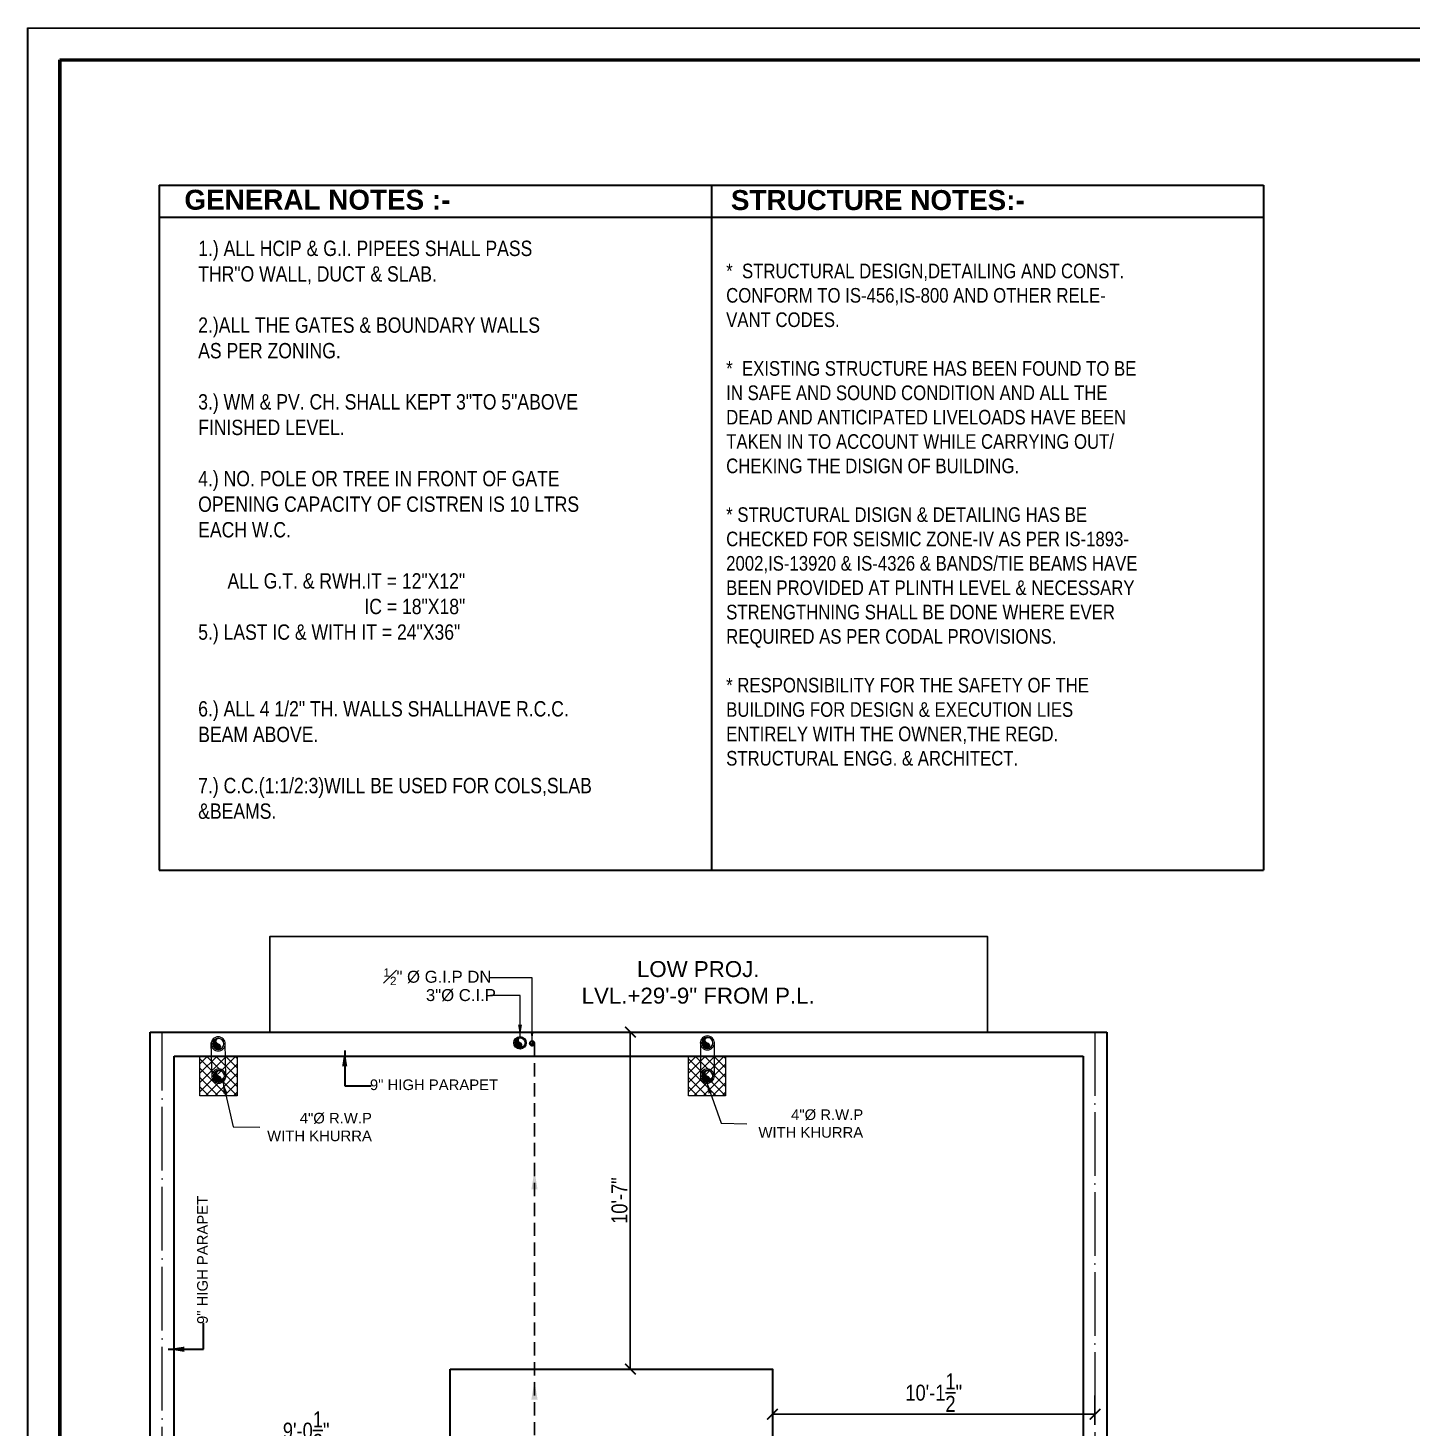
# Model space of a CAD drawing. Header units: feet. Extents: x 12125 to 16886, y -11859 to -10215.
# Drawn here: x 15284 to 15805, y -11076 to -10550 of the extents above; entities that cross this region are included whole.
import ezdxf

# ---------------------------------------------------------------- set-up
doc = ezdxf.new("R2010")
doc.units = ezdxf.units.FT
doc.header["$MEASUREMENT"] = 0
doc.header["$PDMODE"] = 2
for name, pattern in [('ACAD_ISO04W100', [30, 24, -3, 0, -3]), ('DASHED', [0.75, 0.5, -0.25]), ('HIDDEN2', [0.1875, 0.125, -0.0625])]:
    doc.linetypes.add(name, pattern=pattern)
doc.layers.get('0').update_dxf_attribs({"lineweight": 30})
doc.layers.add('BLK_1_TERRACESERVICE_UTILITYDISTANCE', color=25, linetype='Continuous', true_color=0x995f4c, plot=False)
for name, color, linetype, lineweight in [('center line', 253, 'ACAD_ISO04W100', 5), ('CWS', 94, 'Continuous', 9), ('DIM 01', 7, 'Continuous', 9), ('HATCH', 9, 'Continuous', 20), ('P-WASTE', 130, 'Continuous', 18), ('PL-C.W.S', 90, 'ACAD_ISO04W100', 25), ('R.W.P', 7, 'Continuous', 18), ('RAILING', 210, 'Continuous', 25), ('SANTRY TEXT', 174, 'Continuous', 9), ('TEXT', 7, 'Continuous', 30), ('WALL', 10, 'Continuous', 30)]:
    doc.layers.add(name, color=color, linetype=linetype, lineweight=lineweight)
doc.styles.add('AR. TEXT 01', font='arialbd.ttf')
doc.styles.add('DIM TEXT', font='GOTHIC.TTF', dxfattribs={"height": 5})
doc.styles.add('p.h tex', font='techb___.ttf')
doc.styles.get("Standard").update_dxf_attribs({"font": 'ARIALN.TTF'})
doc.styles.add('TEX02', font='GARA.TTF')
doc.dimstyles.new('DIM 50', dxfattribs={"dimtxt": 6, "dimasz": 3, "dimexe": 6, "dimexo": 4, "dimgap": 0.3125, "dimtad": 1, "dimzin": 3, "dimdsep": 46, "dimlunit": 4, "dimtxsty": 'AR. TEXT 01', "dimblk": 'DOT', "dimcen": 0.09, "dimclrd": 256, "dimclre": 256, "dimclrt": 256, "dimazin": 0, "dimtfac": 0.8, "dimtofl": 0, "dimtmove": 1, "dimatfit": 3, "dimfxl": 6, "dimfxlon": 1, "dimfrac": 1, "dimtolj": 1, "dimtzin": 0, "dimlwd": -1, "dimlwe": -1, "dimarcsym": 1})
doc.dimstyles.get("Standard").update_dxf_attribs({"dimtxt": 6, "dimasz": 4, "dimexe": 4, "dimexo": 4, "dimgap": 1, "dimtad": 1, "dimdec": 1, "dimzin": 3, "dimdsep": 46, "dimlunit": 4, "dimtxsty": 'Standard', "dimblk": 'ARCHTICK', "dimcen": 0.09, "dimadec": 0, "dimazin": 0, "dimtfac": 1.004999999999999, "dimtdec": 1, "dimtofl": 0, "dimtmove": 2, "dimatfit": 3, "dimfxl": 4, "dimfxlon": 1, "dimtolj": 1, "dimtzin": 0, "dimarcsym": 0})

# ---------------------------------------------------------------- blocks, each defined once
blk = doc.blocks.new('_Dot')
at = {"color": 0, "linetype": 'ByBlock', "lineweight": -2}
blk.add_line((-0.5, 0), (-1, 0), dxfattribs=at)
at = {"color": 0, "linetype": 'ByBlock', "const_width": 0.5}
blk.add_lwpolyline([(-0.25, 0, 1), (0.25, 0, 1)], format="xyb", close=True, dxfattribs=at)
blk = doc.blocks.new('100')
at = {"layer": 'P-WASTE'}
blk.add_hatch(color=256, dxfattribs=at).paths.add_polyline_path([(0.3260249795212076, 1.973248008309383, 0.4142135551564638), (-1.973248001145293, 0.3260250230132442, 0.414213555159394), (-0.3260250724852085, -1.973247998235819, 0.9455893433159012), (-1.45519e-11, -5.457e-12, -0.9455892991167292)])
for radius in [2.499999999999999, 1.999999999999998]:
    blk.add_circle((2.12549e-09, -3.00588e-09), radius, dxfattribs=at)
for centre, start, end in [((0.21823989284348, 0.9774991942531398), 71.00664796697363, 257.4143515063175), ((-0.21823989285076, -0.97749919425223), 251.0066479669736, 77.41435150631733)]:
    blk.add_arc(centre, 1.001565437499833, start, end, dxfattribs=at)
blk = doc.blocks.new('RETEU')
at = {"layer": 'R.W.P'}
h = blk.add_hatch(color=7, dxfattribs=at)
edge = h.paths.add_edge_path()
edge.add_ellipse((-37076.90065375516, -119553.1669227566), major_axis=(1.494147372830071, 1.494147372830071), ratio=0.9999999999971358, start_angle=35.6182046845361, end_angle=125.618203281105)
edge.add_ellipse((-37076.90065375516, -119553.1669227566), major_axis=(1.494147372827425, 1.494147372827423), ratio=0.9999999999948398, start_angle=125.618203281105, end_angle=215.6182018617833)
edge.add_ellipse((-37077.13122894867, -119554.1996719022), major_axis=(0.7482431835796156, 0.7482431835796152), ratio=0.9999999999816468, start_angle=218.8220523718934, end_angle=392.4143515007202)
edge.add_ellipse((-37076.67007856617, -119552.1341736046), major_axis=(-0.7482431836025633, 0.7482431836025631), ratio=0.9999999999430152, start_angle=-51.17794228077861, end_angle=122.41435150089211, ccw=False)
at = {"layer": 'R.W.P', "color": 7, "extrusion": (0, 0, -1)}
for centre, major_axis, ratio, start_param, end_param in [((-37076.90065375516, -119553.1669227566), (1.867684216040424, 1.867684216040424), 0.99999999999517, 3.926990816989658, 10.21017612416924), ((-37076.90065375516, -119553.1669227566), (-1.494147372831555, 1.494147372831555), 0.9999999999934599, 5.497787143778867, 11.78097245095845), ((-37077.13122894865, -119554.1996719022), (-0.7482431836144129, 0.7482431836144129), 0.9999999999042399, 1.005059168248902, 4.258487346123779)]:
    blk.add_ellipse(centre, major_axis=major_axis, ratio=ratio, start_param=start_param, end_param=end_param, dxfattribs=at)
at = {"layer": 'R.W.P', "color": 7, "extrusion": (0, 0, -0.9999999999999998)}
blk.add_ellipse((-37076.67007856616, -119552.1341736046), major_axis=(0.7482431836246272, 0.7482431836246272), ratio=0.99999999987498, start_param=2.575855494946888, end_param=5.829283672833697, dxfattribs=at)
blk = doc.blocks.new('DF DF')
at = {"layer": 'PL-C.W.S', "ltscale": 2}
h = blk.add_hatch(dxfattribs=at)
h.set_pattern_fill('JIS_LC_20', color=256, scale=0.00030976, style=0)
h.set_pattern_definition([(135.0000000015881, (-713.6371133431317, -1892.405334894047), (0.0045997013275512, 0.0045997013272962), []), (135.0000000015881, (-713.6372434423317, -1892.405334894047), (0.0045997013275512, 0.0045997013272962), [])])
edge = h.paths.add_edge_path()
edge.add_ellipse((-1141.155969474507, -1786.047756641909), major_axis=(-0.0172638459292222, 3.67380965955e-05), ratio=0.9999999999448315, start_angle=109.7335148373989, end_angle=250.5103398213486)
edge.add_ellipse((-1141.150174988148, -1786.064019041909), major_axis=(-0.0325247972641925, 1.33438009235e-05), ratio=0.9999999999445645, start_angle=180.0235064780413, end_angle=270.02350647804116, ccw=False)
edge.add_ellipse((-1141.150174988148, -1786.064019041909), major_axis=(0.0325247727854484, 4.20759883691e-05), ratio=0.9999999999445631, start_angle=269.92587879808355, end_angle=359.9258787994174, ccw=False)
edge.add_ellipse((-1141.143692296203, -1786.080281441909), major_axis=(0.0175068814637724, 7.0747587468e-06), ratio=0.9999999999445439, start_angle=111.71059004010161, end_angle=248.24310202751678, ccw=False)
at = {"layer": 'PL-C.W.S', "ltscale": 2, "extrusion": (0, 0, -1)}
for centre, major_axis, ratio, start_param, end_param in [((-1141.150174988148, -1786.064019041909), (0.0403307360506055, 3.58698504617e-05), 0.99999999994456, 3.142482045763561, 9.425667352943147), ((-1141.150174988148, -1786.064019041909), (0.0325247258547981, 6.94492913112e-05), 0.9999999999445602, 3.14372792710681, 9.426913234286395), ((-1141.143692296203, -1786.080281441909), (-0.0175068160262084, 4.83866055586e-05), 0.99999999994427, -1.194234800505054, 1.188707069907176), ((-1141.157000834208, -1786.047895540491), (0.0175068160262084, -4.83866055586e-05), 0.99999999994427, -1.194234800505054, 1.188707069907176)]:
    blk.add_ellipse(centre, major_axis=major_axis, ratio=ratio, start_param=start_param, end_param=end_param, dxfattribs=at)
blk = doc.blocks.new('A$7E28611117BB')
at = {"layer": 'WALL', "color": 35, "linetype": 'Continuous', "lineweight": 35}
for p, q in [((0, 257.7183452324898), (207.7970846799726, 257.7183452324898)), ((0, 257.7183452324971), (0, 0)), ((207.7970846799726, 257.7183452324898), (415.5941702529816, 257.7183452324898)), ((207.7970846799726, 257.7183452324971), (207.7970846799726, 0)), ((415.5941702529816, 257.7183452324971), (415.5941702529816, 0)), ((2.364686e-08, 245.7594202691907), (207.7970846799435, 245.7594202691762)), ((207.7970846799435, 245.7594202691762), (415.5941702529526, 245.7594202691762)), ((0, 0), (415.5941702529816, 0))]:
    blk.add_line(p, q, dxfattribs=at)
at = {"layer": 'TEXT', "char_height": 7.5, "width": 334.6766479621583, "attachment_point": 1}
for s, insert in [('{\\fSwis721 LtEx BT|b1|i0|c0|p34;GENERAL NOTES :-}', (9.485089921625331, 256.0250135889437)), ('{\\fSwis721 LtEx BT|b1|i0|c0|p34;STRUCTURE NOTES:-}', (215.1460658653814, 255.9072565746901))]:
    blk.add_mtext(s, dxfattribs=dict(at, insert=insert))
at = {"layer": 'TEXT', "linetype": 'Continuous', "lineweight": -2, "insert": (14.67052032513311, 236.8695153161025), "char_height": 5.775, "width": 214.4175863862329, "attachment_point": 1}
blk.add_mtext('1.) ALL HCIP & G.I. PIPEES SHALL PASS \\PTHR"O WALL, DUCT & SLAB.\\P\\P2.)ALL THE GATES & BOUNDARY WALLS\\PAS PER ZONING.\\P\\P3.) WM & PV. CH. SHALL KEPT 3"TO 5"ABOVE\\PFINISHED LEVEL.\\P\\P4.) NO. POLE OR TREE IN FRONT OF GATE\\POPENING CAPACITY OF CISTREN IS 10 LTRS\\PEACH W.C.\\P\\P      ALL G.T. & RWH.IT = 12"X12"\\P                                  IC = 18"X18"\\P5.) LAST IC & WITH IT = 24"X36"\\P\\P\\P6.) ALL 4 1/2" TH. WALLS SHALLHAVE R.C.C. \\PBEAM ABOVE.\\P\\P7.) C.C.(1:1/2:3)WILL BE USED FOR COLS,SLAB\\P&BEAMS.', dxfattribs=at)
at = {"layer": 'TEXT', "ltscale": 20, "insert": (213.3714369635854, 228.2136946090395), "char_height": 5.5, "width": 230.5048063034628, "attachment_point": 1}
blk.add_mtext('*  STRUCTURAL DESIGN,DETAILING AND CONST.\\PCONFORM TO IS-456,IS-800 AND OTHER RELE-\\PVANT CODES.\\P\\P*  EXISTING STRUCTURE HAS BEEN FOUND TO BE \\PIN SAFE AND SOUND CONDITION AND ALL THE \\PDEAD AND ANTICIPATED LIVELOADS HAVE BEEN\\PTAKEN IN TO ACCOUNT WHILE CARRYING OUT/  \\PCHEKING THE DISIGN OF BUILDING.\\P\\P* STRUCTURAL DISIGN & DETAILING HAS BE\\PCHECKED FOR SEISMIC ZONE-IV AS PER IS-1893-   \\P2002,IS-13920 & IS-4326 & BANDS/TIE BEAMS HAVE \\PBEEN PROVIDED AT PLINTH LEVEL & NECESSARY\\PSTRENGTHNING SHALL BE DONE WHERE EVER\\PREQUIRED AS PER CODAL PROVISIONS.\\P\\P* RESPONSIBILITY FOR THE SAFETY OF THE \\PBUILDING FOR DESIGN & EXECUTION LIES \\PENTIRELY WITH THE OWNER,THE REGD.\\PSTRUCTURAL ENGG. & ARCHITECT.  ', dxfattribs=at)
blk = doc.blocks.new('_ArchTick')
at = {"color": 0, "linetype": 'ByBlock', "const_width": 0.15}
blk.add_lwpolyline([(-0.5, -0.5), (0.5, 0.5)], dxfattribs=at)
blk = doc.blocks.new('*D429')
at = {"layer": 'BLK_1_TERRACESERVICE_UTILITYDISTANCE', "color": 0, "lineweight": -2, "transparency": 16777216}
for p, q in [((15564.36206222798, -11064.3105050085), (15564.36206222798, -11075.3105050085)), ((15685.73631554489, -11064.3105050085), (15685.73631554489, -11075.3105050085)), ((15564.36206222798, -11071.3105050085), (15685.73631554489, -11071.3105050085))]:
    blk.add_line(p, q, dxfattribs=at)
at = {"layer": 'Defpoints', "color": 0, "transparency": 16777216}
for p in [(15564.36206222798, -11054.32705773926), (15685.73631554489, -11054.32705773926), (15685.73631554489, -11071.3105050085)]:
    blk.add_point(p, dxfattribs=at)
at = {"layer": 'BLK_1_TERRACESERVICE_UTILITYDISTANCE', "color": 0, "lineweight": -2, "transparency": 16777216, "xscale": 4, "yscale": 4, "zscale": 4, "rotation": 180}
blk.add_blockref('_ArchTick', (15564.36206222798, -11071.3105050085), dxfattribs=at)
at = {"layer": 'BLK_1_TERRACESERVICE_UTILITYDISTANCE', "color": 0, "lineweight": -2, "transparency": 16777216, "xscale": 4, "yscale": 4, "zscale": 4}
blk.add_blockref('_ArchTick', (15685.73631554489, -11071.3105050085), dxfattribs=at)
at = {"layer": 'BLK_1_TERRACESERVICE_UTILITYDISTANCE', "color": 0, "transparency": 16777216, "insert": (15625.04918888643, -11063.19966599076), "char_height": 6, "attachment_point": 5}
blk.add_mtext('\\A1;10\'-1{\\H1.005x;\\S1/2;}"', dxfattribs=at)
blk = doc.blocks.new('*D430')
at = {"layer": 'BLK_1_TERRACESERVICE_UTILITYDISTANCE', "color": 0, "lineweight": -2, "transparency": 16777216}
for p, q in [((15510.86822804604, -10927.51111701846), (15506.86822804604, -10927.51111701846)), ((15510.86822804604, -11054.32705773926), (15510.86822804604, -10927.51111701846)), ((15510.86822804604, -11054.32705773926), (15506.86822804604, -11054.32705773926))]:
    blk.add_line(p, q, dxfattribs=at)
at = {"layer": 'Defpoints', "color": 0, "transparency": 16777216}
for p in [(15510.86822804604, -10927.51111701846), (15512.76893995819, -10927.51111701846), (15512.76893995819, -11054.32705773926)]:
    blk.add_point(p, dxfattribs=at)
at = {"layer": 'BLK_1_TERRACESERVICE_UTILITYDISTANCE', "color": 0, "lineweight": -2, "transparency": 16777216, "xscale": 4, "yscale": 4, "zscale": 4}
for p, rotation in [((15510.86822804604, -10927.51111701846), 90), ((15510.86822804604, -11054.32705773926), 270)]:
    blk.add_blockref('_ArchTick', p, dxfattribs=dict(at, rotation=rotation))
at = {"layer": 'BLK_1_TERRACESERVICE_UTILITYDISTANCE', "color": 0, "transparency": 16777216, "insert": (15506.80479011971, -10990.91908737886), "char_height": 6, "attachment_point": 5, "rotation": 90}
blk.add_mtext('\\A1;10\'-7"', dxfattribs=at)
blk = doc.blocks.new('*D431')
at = {"layer": 'BLK_1_TERRACESERVICE_UTILITYDISTANCE', "color": 0, "lineweight": -2, "transparency": 16777216}
for p, q in [((15443.02966033108, -11083.14286047554), (15443.02966033108, -11089.60265773818)), ((15334.73631554489, -11085.60265773818), (15334.73631554489, -11089.60265773818)), ((15334.73631554489, -11085.60265773818), (15443.02966033108, -11085.60265773818))]:
    blk.add_line(p, q, dxfattribs=at)
at = {"layer": 'Defpoints', "color": 0, "transparency": 16777216}
for p in [(15443.02966033108, -11079.14286047554), (15334.73631554489, -11082.74832248017), (15443.02966033108, -11085.60265773818)]:
    blk.add_point(p, dxfattribs=at)
at = {"layer": 'BLK_1_TERRACESERVICE_UTILITYDISTANCE', "color": 0, "lineweight": -2, "transparency": 16777216, "xscale": 4, "yscale": 4, "zscale": 4, "rotation": 180}
blk.add_blockref('_ArchTick', (15334.73631554489, -11085.60265773818), dxfattribs=at)
at = {"layer": 'BLK_1_TERRACESERVICE_UTILITYDISTANCE', "color": 0, "lineweight": -2, "transparency": 16777216, "xscale": 4, "yscale": 4, "zscale": 4}
blk.add_blockref('_ArchTick', (15443.02966033108, -11085.60265773818), dxfattribs=at)
at = {"layer": 'BLK_1_TERRACESERVICE_UTILITYDISTANCE', "color": 0, "transparency": 16777216, "insert": (15388.88298793798, -11077.49181872045), "char_height": 6, "attachment_point": 5}
blk.add_mtext('\\A1;9\'-0{\\H1.005x;\\S1/2;}"', dxfattribs=at)

msp = doc.modelspace()

# ---------------------------------------------------------------- hatches: boundary and pattern name
at = {"layer": 'HATCH'}
h = msp.add_hatch(dxfattribs=at)
h.set_pattern_fill('ANSI37', color=256, scale=20, angle=-90.00000000000001, style=0)
h.set_pattern_definition([(-45, (-8304.652802870916, 48714.81950005771), (1.767766952966369, 1.767766952966368), []), (45, (-8304.652802870916, 48714.81950005771), (-1.767766952966368, 1.767766952966369), [])])
edge = h.paths.add_edge_path(flags=16)
edge.add_ellipse((15357.22685468326, -10944.949143989), major_axis=(0.7482431836542677, 0.7482431836542677), ratio=0.9999999998055187, start_angle=51.17794786431927, end_angle=63.99335204073692)
edge.add_ellipse((15357.45742987676, -10945.98189313458), major_axis=(1.494147372839506, 1.494147372824954), ratio=0.9999999999902603, start_angle=54.38179825559848, end_angle=60.78949903461432, ccw=False)
h.paths.add_polyline_path([(15362.9024074936, -10951.51111701846), (15362.9024074936, -10936.51111701845), (15348.9024074936, -10936.51111701846), (15348.9024074936, -10951.51111701846)])
h = msp.add_hatch(dxfattribs=at)
h.set_pattern_fill('ANSI37', color=256, scale=20, angle=-90.00000000000001, style=0)
h.set_pattern_definition([(-45, (-8120.824747531342, 48714.8195000577), (1.767766952966369, 1.767766952966368), []), (45, (-8120.824747531342, 48714.8195000577), (-1.767766952966368, 1.767766952966369), [])])
edge = h.paths.add_edge_path(flags=16)
edge.add_ellipse((15541.05491002283, -10944.94914398901), major_axis=(0.7482431836542677, 0.7482431836542677), ratio=0.9999999998055187, start_angle=51.17794786431927, end_angle=63.99335204073692)
edge.add_ellipse((15541.28548521634, -10945.98189313459), major_axis=(1.494147372839506, 1.494147372824954), ratio=0.9999999999902603, start_angle=54.38179825559848, end_angle=60.78949903461432, ccw=False)
h.paths.add_polyline_path([(15546.73046283317, -10951.51111701847), (15546.73046283317, -10936.51111701846), (15532.73046283317, -10936.51111701846), (15532.73046283317, -10951.51111701847)])

# ---------------------------------------------------------------- linework, layer by layer
at = {"color": 3}
msp.add_lwpolyline([(15284.2004283442, -10549.64734714972), (16885.83893197495, -10550.00618787419), (16885.83893197495, -11614.72936826802), (15284.2004283442, -11614.37052754355)], close=True, dxfattribs=at)
msp.add_lwpolyline([(15443.02966033108, -11054.32705773926), (15564.36206222798, -11054.32705773926), (15564.36206222798, -11226.97772790186), (15443.02966033108, -11226.97772790186)], close=True)
at = {"layer": 'center line'}
for p, q in [((15334.73631554489, -11551.51111701845), (15334.73631554489, -10927.51111701846)), ((15685.73631554489, -10927.51111701846), (15685.73631554489, -11551.51111701845))]:
    msp.add_line(p, q, dxfattribs=at)
at = {"layer": 'DIM 01'}
for p, q in [((15353.45942964429, -10944.76918895934), (15353.16292535392, -10931.54101405828)), ((15358.62704295596, -10944.43219860248), (15358.35536912166, -10931.38657580924)), ((15537.22879945869, -10931.25902754144), (15537.22879945869, -10945.57581104542)), ((15542.47133668976, -10931.25902754144), (15542.47133668976, -10944.27670944116))]:
    msp.add_line(p, q, dxfattribs=at)
for points in [[(15348.9024074936, -10936.51111701846), (15362.9024074936, -10936.51111701846), (15362.9024074936, -10951.51111701846), (15348.9024074936, -10951.51111701846)], [(15532.73046283317, -10936.51111701846), (15546.73046283317, -10936.51111701846), (15546.73046283317, -10951.51111701847), (15532.73046283317, -10951.51111701847)]]:
    msp.add_lwpolyline(points, close=True, dxfattribs=at)
at = {"layer": 'PL-C.W.S', "linetype": 'DASHED', "ltscale": 10}
msp.add_lwpolyline([(15474.80145616338, -10931.73565118796), (15474.80145616338, -11084.19777612213), (15522.39494012766, -11084.19777612213), (15522.39494012766, -11112.18129241233)], dxfattribs=at)
at = {"layer": 'PL-C.W.S', "lineweight": 30, "ltscale": 0.2}
for points in [[(15475.96812283004, -10986.72143704031), (15474.80145616338, -10979.72143704031), (15473.63478949673, -10986.72143704031)], [(15475.96812283004, -11065.7877741879), (15474.80145616338, -11058.7877741879), (15473.63478949673, -11065.7877741879)]]:
    msp.add_solid(points, dxfattribs=at)
at = {"layer": 'RAILING', "ltscale": 10}
msp.add_lwpolyline([(15375.23631554489, -10927.51111701829), (15375.23631554489, -10891.51111701827), (15645.23631554489, -10891.51111701827), (15645.23631554489, -10927.51111701846)], dxfattribs=at)
at = {"layer": 'WALL', "ltscale": 5}
for p, q in [((15330.23631554489, -11551.51111701845), (15330.23631554489, -10927.51111701846)), ((15330.23631554489, -10927.51111701846), (15690.23631554489, -10927.51111701846)), ((15690.23631554489, -10927.51111701846), (15690.23631554489, -11551.51111701845)), ((15339.23631554488, -11118.01111701848), (15339.23631554486, -10936.51111701846)), ((15339.23631554489, -10936.51111701846), (15681.23631554489, -10936.51111701846)), ((15681.23631554489, -10936.51111701846), (15681.23631554491, -11220.01111701858))]:
    msp.add_line(p, q, dxfattribs=at)
at = {"layer": 'WALL', "color": 35, "linetype": 'Continuous', "lineweight": 60}
msp.add_lwpolyline([(15296.20042834416, -10561.6473471497), (16873.83893197495, -10562.00618787416), (16873.83893197495, -11602.72936826811), (15296.20042834416, -11602.37052754364)], close=True, dxfattribs=at)

# ---------------------------------------------------------------- block references
at = {"layer": 'DIM 01'}
for name, p in [('A$7E28611117BB', (15333.57646534948, -10866.54671649175)), ('RETEU', (52432.67406376373, 108621.2235922437)), ('RETEU', (52616.75072182938, 108621.5831807146))]:
    msp.add_blockref(name, p, dxfattribs=at)
at = {"layer": 'P-WASTE', "color": 1, "xscale": 0.9400695655276599, "yscale": 0.9400695655276599, "zscale": 0.9400695655276599}
msp.add_blockref('100', (15469.36646719406, -10931.54625059377), dxfattribs=at)
at = {"layer": 'PL-C.W.S', "lineweight": 30, "ltscale": 0.2, "xscale": 22.60173912992468, "yscale": 22.60173912992468, "zscale": 22.60173912992468}
msp.add_blockref('DF DF', (41265.86847453826, 29436.4165658211), dxfattribs=at)
at = {"layer": 'R.W.P'}
for p in [(52432.9099491576, 108609.0866991643), (52616.73800449716, 108609.0866991643)]:
    msp.add_blockref('RETEU', p, dxfattribs=at)

# ---------------------------------------------------------------- texts
at = {"layer": 'CWS', "ltscale": 0.2, "insert": (15458.61833042914, -10903.52602234004), "char_height": 5, "width": 45.60298924661038, "attachment_point": 3, "style": 'p.h tex'}
msp.add_mtext('\\A1;{\\fArial|b0|i0|c0|p34;\\H0.63x;\\S1#2;\\H1.42857x;" %%C G.I.P DN\\H1.11144x; }', dxfattribs=at)
at = {"layer": 'SANTRY TEXT', "ltscale": 25, "insert": (15460.28457269434, -10915.9898126801), "char_height": 4.5, "width": 33.64061376847167, "attachment_point": 9, "style": 'DIM TEXT'}
msp.add_mtext('\\A1;{\\fArial|b0|i0|c0|p34;3"%%C C.I.P}', dxfattribs=at)
at = {"layer": 'TEXT', "style": 'TEX02'}
for s, insert, char_height, width, attachment_point in [('\\A1;{\\fArial|b0|i0|c0|p34;LOW PROJ.\\PLVL.+29\'-9" FROM P.L.}', (15536.41252571645, -10900.79114764211), 6, 113.9738192237855, 2), ('\\A1;{\\fArial|b0|i0|c0|p34;\\H0.8x;9" HIGH PARAPET}', (15412.87937974069, -10945.32868833119), 5, 66.13302563001344, 1)]:
    msp.add_mtext(s, dxfattribs=dict(at, insert=insert, char_height=char_height, width=width, attachment_point=attachment_point))
at = {"layer": 'TEXT', "linetype": 'HIDDEN2', "char_height": 4, "width": 50.39691254184609, "attachment_point": 3}
for insert in [(15413.6140740364, -10957.89126235985), (15598.50794770465, -10956.5822122209)]:
    msp.add_mtext('\\A1;{\\fArial|b0|i0|c0|p34;4"Ø R.W.P\\PWITH KHURRA}', dxfattribs=dict(at, insert=insert))
at = {"layer": 'TEXT', "insert": (15347.85597138426, -11037.35675701912), "char_height": 5, "width": 66.13302563001344, "attachment_point": 1, "rotation": 90, "style": 'TEX02'}
msp.add_mtext('\\A1;{\\fArial|b0|i0|c0|p34;\\H0.8x;9" HIGH PARAPET}', dxfattribs=at)

# ---------------------------------------------------------------- dimensions: what is measured, and where the dimension line sits
at = {"layer": 'BLK_1_TERRACESERVICE_UTILITYDISTANCE', "color": 37}
dim = msp.add_linear_dim(base=(15510.86822804604, -10927.51111701846), p1=(15512.76893995819, -11054.32705773926), p2=(15512.76893995819, -10927.51111701846), angle=90, dimstyle='Standard', override={"dimfxl": 7}, dxfattribs=at)
dim.commit()
dim.dimension.update_dxf_attribs({"geometry": '*D430', "text_midpoint": (15506.80479011971, -10990.91908737886)})
at = {"layer": 'BLK_1_TERRACESERVICE_UTILITYDISTANCE', "color": 39}
dim = msp.add_aligned_dim(p1=(15564.36206222798, -11054.32705773926), p2=(15685.73631554489, -11054.32705773926), distance=-16.98344726924006, dimstyle='Standard', override={"dimfxl": 7}, dxfattribs=at)
dim.commit()
dim.dimension.update_dxf_attribs({"geometry": '*D429', "text_midpoint": (15625.04918888643, -11063.19966599076)})
dim = msp.add_linear_dim(base=(15443.02966033108, -11085.60265773818), p1=(15334.73631554489, -11082.74832248017), p2=(15443.02966033108, -11079.14286047554), dimstyle='Standard', override={"dimfxl": 7}, dxfattribs=at)
dim.commit()
dim.dimension.update_dxf_attribs({"geometry": '*D431', "text_midpoint": (15388.88298793798, -11077.49181872045)})

# ---------------------------------------------------------------- leaders
at = {"layer": 'CWS', "ltscale": 0.2}
msp.add_leader([(15473.88910066724, -10930.82491713387), (15473.88910066724, -10907.13961154212), (15458.01824109836, -10907.13961154212)], dimstyle='DIM 50', override={"dimtad": 0, "dimfxl": 1}, dxfattribs=at)
at = {"layer": 'DIM 01'}
for points, override in [([(15469.36646719605, -10929.19607668278), (15469.36646719605, -10913.7952471876), (15458.29130896816, -10913.7952471876)], {"dimtxt": 5, "dimasz": 4.5, "dimtad": 0}), ([(15357.50952360367, -10946.25411503527), (15361.39016420014, -10963.20065327156), (15371.50473009391, -10963.32541803263)], {"dimtxt": 5, "dimasz": 4.5, "dimgap": 2.5, "dimtad": 0}), ([(15539.49289815893, -10946.16500299583), (15545.00429976389, -10961.8171052471), (15554.77237470504, -10962.06739229663)], {"dimtxt": 5, "dimasz": 4.5, "dimgap": 2.5, "dimtad": 0})]:
    msp.add_leader(points, dimstyle='DIM 50', override=override, dxfattribs=at)
at = {"layer": 'TEXT', "ltscale": 10}
for points in [[(15403.38119678309, -10934.44446009119), (15403.38119678309, -10947.72449071484), (15413.38119678309, -10947.72449071484)], [(15336.97174314426, -11046.85493997672), (15350.25177376791, -11046.85493997672), (15350.25177376791, -11036.85493997672)]]:
    msp.add_leader(points, dimstyle='DIM 50', override={"dimasz": 6, "dimtad": 0}, dxfattribs=at)

doc.saveas('drawing.dxf')
